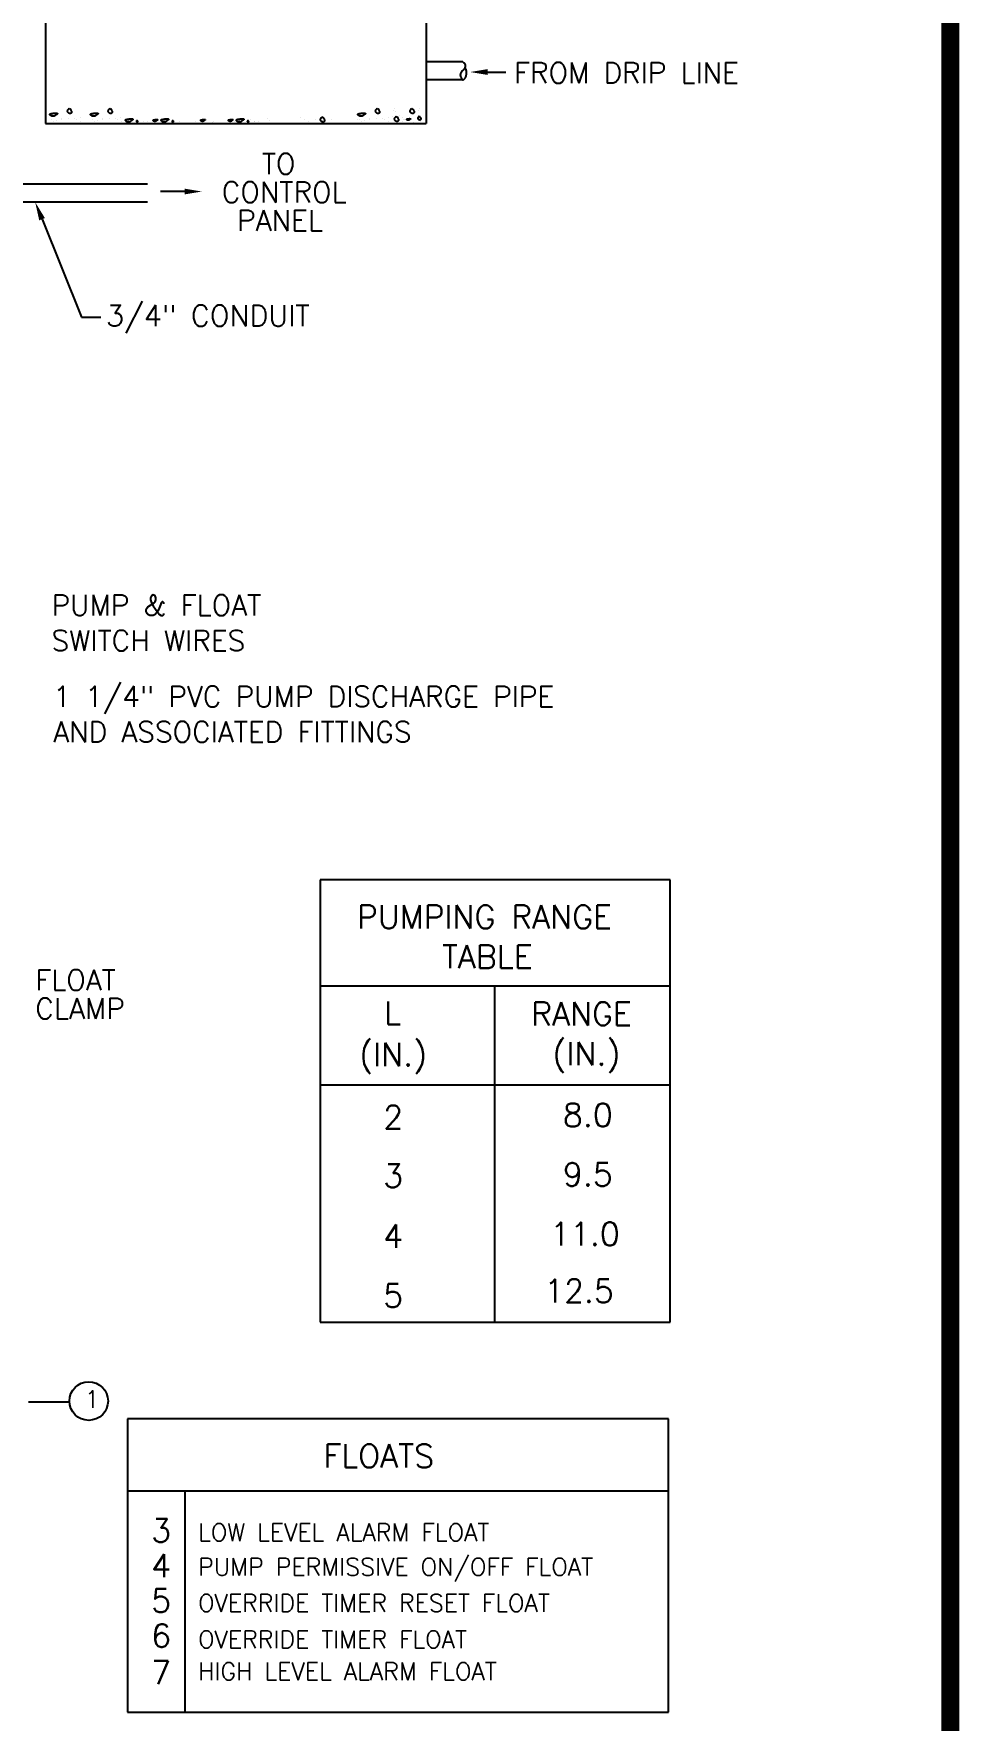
# Model space of a CAD drawing. Extents: x -283 to 170, y -177 to 25.
# Drawn here: x -156.87 to -151.9, y -16.84 to -7.78 of the extents above; entities that cross this region are included whole.
import ezdxf

# ---------------------------------------------------------------- set-up
doc = ezdxf.new("R2010")
doc.units = 0
doc.header["$LTSCALE"] = 0.125
doc.header["$MEASUREMENT"] = 0
doc.layers.get('0').update_dxf_attribs({"linetype": 'CONTINUOUS'})
doc.layers.add('REVISION_CIRCLES', color=2, linetype='CONTINUOUS')
doc.layers.add('TEXT', color=6, linetype='CONTINUOUS')
doc.styles.add('ROMANS', font='romans')
doc.styles.get("Standard").update_dxf_attribs({"font": 'simplex.shx', "height": 0.08})

msp = doc.modelspace()

# ---------------------------------------------------------------- linework, layer by layer
at = {"color": 7}
for p, q in [((-156.8059, -7.0613), (-156.8059, -8.2635)), ((-154.7631, -7.0613), (-154.7631, -8.2635)), ((-154.5674, -7.9327), (-154.7631, -7.9327)), ((-154.5674, -8.0297), (-154.7631, -8.0297)), ((-156.7193, -8.2382), (-156.7193, -8.2382)), ((-156.6837, -8.2379), (-156.6837, -8.2379)), ((-156.649, -8.2386), (-156.649, -8.2386)), ((-156.6209, -8.2296), (-156.6209, -8.2296)), ((-156.5014, -8.2382), (-156.5014, -8.2382)), ((-156.4657, -8.2379), (-156.4657, -8.2379)), ((-156.4311, -8.2386), (-156.4311, -8.2386)), ((-156.403, -8.2296), (-156.403, -8.2296)), ((-155.6176, -8.2362), (-155.6176, -8.2362)), ((-155.4386, -8.2325), (-155.4386, -8.2325)), ((-155.0663, -8.2382), (-155.0663, -8.2382)), ((-155.0306, -8.2379), (-155.0306, -8.2379)), ((-154.996, -8.2386), (-154.996, -8.2386)), ((-154.9679, -8.2296), (-154.9679, -8.2296)), ((-154.9439, -8.2265), (-154.9439, -8.2265)), ((-154.9403, -8.1959), (-154.9403, -8.1959)), ((-154.9335, -8.1836), (-154.9335, -8.1836)), ((-154.9274, -8.1976), (-154.9274, -8.1976)), ((-154.9063, -8.2215), (-154.9063, -8.2215)), ((-154.8923, -8.2341), (-154.8923, -8.2341)), ((-154.8041, -8.1959), (-154.8041, -8.1959)), ((-154.7973, -8.1836), (-154.7973, -8.1836)), ((-156.8059, -8.2635), (-154.7631, -8.2635)), ((-156.7738, -8.2431), (-156.7738, -8.2431)), ((-156.7632, -8.2548), (-156.7632, -8.2548)), ((-156.7453, -8.246), (-156.7453, -8.246)), ((-156.7212, -8.2428), (-156.7212, -8.2428)), ((-156.6388, -8.2422), (-156.6388, -8.2422)), ((-156.6194, -8.2546), (-156.6194, -8.2546)), ((-156.5558, -8.2431), (-156.5558, -8.2431)), ((-156.5453, -8.2548), (-156.5453, -8.2548)), ((-156.5273, -8.246), (-156.5273, -8.246)), ((-156.5033, -8.2428), (-156.5033, -8.2428)), ((-156.4209, -8.2422), (-156.4209, -8.2422)), ((-156.4014, -8.2546), (-156.4014, -8.2546)), ((-156.2787, -8.255), (-156.2787, -8.255)), ((-156.2591, -8.2548), (-156.2591, -8.2548)), ((-156.1645, -8.2564), (-156.1645, -8.2564)), ((-156.1578, -8.2535), (-156.1578, -8.2535)), ((-156.0874, -8.255), (-156.0874, -8.255)), ((-156.0037, -8.2548), (-156.0037, -8.2548)), ((-155.9091, -8.2564), (-155.9091, -8.2564)), ((-155.9024, -8.2535), (-155.9024, -8.2535)), ((-155.8107, -8.255), (-155.8107, -8.255)), ((-155.7911, -8.2548), (-155.7911, -8.2548)), ((-155.7842, -8.254), (-155.7842, -8.254)), ((-155.7652, -8.2562), (-155.7652, -8.2562)), ((-155.7605, -8.2564), (-155.7605, -8.2564)), ((-155.7539, -8.2535), (-155.7539, -8.2535)), ((-155.7236, -8.2495), (-155.7236, -8.2495)), ((-155.7049, -8.2435), (-155.7049, -8.2435)), ((-155.6855, -8.2559), (-155.6855, -8.2559)), ((-155.6834, -8.255), (-155.6834, -8.255)), ((-155.6638, -8.2548), (-155.6638, -8.2548)), ((-155.6027, -8.248), (-155.6027, -8.248)), ((-155.4173, -8.243), (-155.4173, -8.243)), ((-155.3978, -8.2554), (-155.3978, -8.2554)), ((-155.3598, -8.2441), (-155.3598, -8.2441)), ((-155.2735, -8.2427), (-155.2735, -8.2427)), ((-155.1296, -8.2424), (-155.1296, -8.2424)), ((-155.1207, -8.2431), (-155.1207, -8.2431)), ((-155.1102, -8.2548), (-155.1102, -8.2548)), ((-155.0922, -8.246), (-155.0922, -8.246)), ((-155.0682, -8.2428), (-155.0682, -8.2428)), ((-154.9858, -8.2422), (-154.9858, -8.2422)), ((-154.9663, -8.2546), (-154.9663, -8.2546)), ((-154.8925, -8.2551), (-154.8925, -8.2551)), ((-154.8838, -8.2419), (-154.8838, -8.2419)), ((-154.8774, -8.2425), (-154.8774, -8.2425)), ((-154.855, -8.2624), (-154.855, -8.2624)), ((-154.831, -8.2592), (-154.831, -8.2592)), ((-154.7934, -8.2543), (-154.7934, -8.2543)), ((-156.2588, -8.5894), (-157.5788, -8.5894)), ((-156.2588, -8.6864), (-157.5817, -8.6864))]:
    msp.add_line(p, q, dxfattribs=at)
at = {"const_width": 0.0962}
msp.add_lwpolyline([(-168.6413, -21.3816), (-168.6413, 0.8394), (-151.9506, 0.8394), (-151.9506, -21.3816)], close=True, dxfattribs=at)
at = {"color": 7}
for points in [[(-154.5674, -7.9327), (-154.5649, -7.9342), (-154.5626, -7.9361), (-154.5605, -7.9382), (-154.5587, -7.9406), (-154.5571, -7.9431), (-154.5559, -7.9458), (-154.5549, -7.9486), (-154.5544, -7.9515), (-154.5542, -7.9544), (-154.5544, -7.9573), (-154.5549, -7.9601), (-154.5557, -7.9629), (-154.5568, -7.9657), (-154.5581, -7.9684), (-154.5596, -7.9709), (-154.5613, -7.9734), (-154.5632, -7.9757), (-154.5652, -7.9779), (-154.5672, -7.9801), (-154.5693, -7.9822), (-154.5713, -7.9842), (-154.5732, -7.9863), (-154.5749, -7.9884), (-154.5764, -7.9906), (-154.5777, -7.9929), (-154.5788, -7.9953), (-154.5796, -7.9977), (-154.5801, -8.0002), (-154.5804, -8.0028), (-154.5804, -8.0054), (-154.5801, -8.008), (-154.5796, -8.0107), (-154.5789, -8.0133), (-154.5779, -8.016), (-154.5766, -8.0185), (-154.5752, -8.021), (-154.5735, -8.0234), (-154.5716, -8.0257), (-154.5696, -8.0278), (-154.5674, -8.0297)], [(-154.5674, -8.0297), (-154.5654, -8.0294), (-154.5635, -8.0288), (-154.5616, -8.0279), (-154.5598, -8.0267), (-154.558, -8.0252), (-154.5564, -8.0236), (-154.5549, -8.0217), (-154.5535, -8.0197), (-154.5523, -8.0176), (-154.5512, -8.0153), (-154.5502, -8.0129), (-154.5494, -8.0105), (-154.5487, -8.008), (-154.5482, -8.0055), (-154.5477, -8.0029), (-154.5474, -8.0004), (-154.5471, -7.9979), (-154.547, -7.9954), (-154.547, -7.993), (-154.547, -7.9906), (-154.5471, -7.9881), (-154.5473, -7.9857), (-154.5476, -7.9833), (-154.5479, -7.9808), (-154.5482, -7.9783), (-154.5487, -7.9758), (-154.5494, -7.9732), (-154.5505, -7.9703), (-154.5521, -7.9673), (-154.5543, -7.9639), (-154.5555, -7.9624)]]:
    msp.add_lwpolyline(points, dxfattribs=at)
msp.add_circle((-156.5745, -15.1228), 0.1036, dxfattribs=at)
at = {"layer": 'REVISION_CIRCLES', "color": 7}
for p, q in [((-156.8252, -8.7781), (-156.6138, -9.3043)), ((-156.6138, -9.3043), (-156.5094, -9.3043))]:
    msp.add_line(p, q, dxfattribs=at)
msp.add_solid([(-156.8404, -8.7842), (-156.8099, -8.772), (-156.862, -8.6864)], dxfattribs=at)
at = {"layer": 'TEXT', "color": 7}
for p, q in [((-154.4337, -7.988), (-154.3363, -7.988)), ((-156.0605, -8.6295), (-156.1886, -8.6295)), ((-155.3319, -12.3251), (-155.3319, -14.7)), ((-153.4543, -12.3251), (-155.3319, -12.3251)), ((-153.4543, -14.7), (-153.4543, -12.3251)), ((-155.3319, -12.8942), (-153.4543, -12.8942)), ((-154.3977, -12.8942), (-154.3977, -14.7)), ((-155.3319, -13.4252), (-153.4543, -13.4252)), ((-155.3319, -14.7), (-153.4543, -14.7)), ((-156.8983, -15.1269), (-156.6774, -15.1269)), ((-153.4636, -15.2187), (-156.3662, -15.2187)), ((-156.3662, -15.2187), (-156.3662, -16.7919)), ((-153.4636, -16.7919), (-153.4636, -15.2187)), ((-156.3662, -15.6051), (-153.4636, -15.6051)), ((-156.0593, -15.6051), (-156.0593, -16.7919)), ((-156.3662, -16.7919), (-153.4636, -16.7919))]:
    msp.add_line(p, q, dxfattribs=at)
for points in [[(-156.7525, -8.2083), (-156.7505, -8.2083), (-156.7487, -8.2085), (-156.747, -8.2088), (-156.7456, -8.2091), (-156.7443, -8.2096), (-156.7434, -8.2101), (-156.7428, -8.2107), (-156.7425, -8.2113), (-156.7426, -8.212), (-156.7431, -8.2127), (-156.7438, -8.2134), (-156.7447, -8.2142), (-156.7458, -8.2151), (-156.7471, -8.2159), (-156.7484, -8.2168), (-156.7497, -8.2178), (-156.751, -8.2188), (-156.7522, -8.2198), (-156.7535, -8.2208), (-156.7548, -8.2218), (-156.7562, -8.2227), (-156.7577, -8.2235), (-156.7593, -8.2242), (-156.761, -8.2247), (-156.7628, -8.2251), (-156.7648, -8.2254), (-156.7669, -8.2255), (-156.769, -8.2254), (-156.771, -8.2251), (-156.7731, -8.2246), (-156.775, -8.224), (-156.7768, -8.2232), (-156.7784, -8.2222), (-156.7798, -8.2211), (-156.781, -8.2199), (-156.7819, -8.2187), (-156.7826, -8.2174), (-156.7829, -8.2162), (-156.783, -8.2151), (-156.7827, -8.2141), (-156.782, -8.2133), (-156.781, -8.2126), (-156.7797, -8.2121), (-156.7782, -8.2117), (-156.7764, -8.2113), (-156.7745, -8.211), (-156.7724, -8.2107), (-156.7703, -8.2104), (-156.7681, -8.2101), (-156.7658, -8.2097), (-156.7635, -8.2094), (-156.7612, -8.209), (-156.759, -8.2087), (-156.7567, -8.2085), (-156.7546, -8.2083)], [(-156.5346, -8.2083), (-156.5326, -8.2083), (-156.5308, -8.2085), (-156.5291, -8.2088), (-156.5276, -8.2091), (-156.5264, -8.2096), (-156.5255, -8.2101), (-156.5249, -8.2107), (-156.5246, -8.2113), (-156.5247, -8.212), (-156.5251, -8.2127), (-156.5259, -8.2134), (-156.5268, -8.2142), (-156.5279, -8.2151), (-156.5291, -8.2159), (-156.5304, -8.2168), (-156.5318, -8.2178), (-156.533, -8.2188), (-156.5343, -8.2198), (-156.5356, -8.2208), (-156.5369, -8.2218), (-156.5383, -8.2227), (-156.5398, -8.2235), (-156.5413, -8.2242), (-156.543, -8.2247), (-156.5449, -8.2251), (-156.5469, -8.2254), (-156.5489, -8.2255), (-156.551, -8.2254), (-156.5531, -8.2251), (-156.5551, -8.2246), (-156.5571, -8.224), (-156.5589, -8.2232), (-156.5605, -8.2222), (-156.5619, -8.2211), (-156.5631, -8.2199), (-156.564, -8.2187), (-156.5646, -8.2174), (-156.565, -8.2162), (-156.565, -8.2151), (-156.5647, -8.2141), (-156.5641, -8.2133), (-156.5631, -8.2126), (-156.5618, -8.2121), (-156.5603, -8.2117), (-156.5585, -8.2113), (-156.5566, -8.211), (-156.5545, -8.2107), (-156.5524, -8.2104), (-156.5501, -8.2101), (-156.5479, -8.2097), (-156.5456, -8.2094), (-156.5433, -8.209), (-156.541, -8.2087), (-156.5388, -8.2085), (-156.5367, -8.2083)], [(-156.3469, -8.2389), (-156.3449, -8.239), (-156.3431, -8.2392), (-156.3414, -8.2394), (-156.3399, -8.2398), (-156.3387, -8.2403), (-156.3378, -8.2408), (-156.3372, -8.2413), (-156.3369, -8.242), (-156.337, -8.2426), (-156.3374, -8.2434), (-156.3382, -8.2441), (-156.3391, -8.2449), (-156.3402, -8.2457), (-156.3414, -8.2466), (-156.3427, -8.2475), (-156.3441, -8.2485), (-156.3453, -8.2495), (-156.3466, -8.2505), (-156.3479, -8.2515), (-156.3492, -8.2524), (-156.3506, -8.2533), (-156.352, -8.2541), (-156.3536, -8.2549), (-156.3553, -8.2554), (-156.3572, -8.2558), (-156.3592, -8.2561), (-156.3612, -8.2561), (-156.3633, -8.256), (-156.3654, -8.2558), (-156.3674, -8.2553), (-156.3694, -8.2547), (-156.3712, -8.2539), (-156.3728, -8.2529), (-156.3742, -8.2518), (-156.3754, -8.2506), (-156.3763, -8.2493), (-156.3769, -8.2481), (-156.3773, -8.2469), (-156.3773, -8.2458), (-156.377, -8.2448), (-156.3764, -8.244), (-156.3754, -8.2433), (-156.3741, -8.2428), (-156.3725, -8.2424), (-156.3708, -8.242), (-156.3689, -8.2417), (-156.3668, -8.2414), (-156.3647, -8.2411), (-156.3624, -8.2408), (-156.3602, -8.2404), (-156.3579, -8.24), (-156.3556, -8.2397), (-156.3533, -8.2394), (-156.3511, -8.2392), (-156.349, -8.239)], [(-156.1555, -8.2389), (-156.1535, -8.239), (-156.1517, -8.2392), (-156.15, -8.2394), (-156.1486, -8.2398), (-156.1474, -8.2403), (-156.1464, -8.2408), (-156.1458, -8.2413), (-156.1455, -8.242), (-156.1457, -8.2426), (-156.1461, -8.2434), (-156.1468, -8.2441), (-156.1477, -8.2449), (-156.1489, -8.2457), (-156.1501, -8.2466), (-156.1514, -8.2475), (-156.1527, -8.2485), (-156.154, -8.2495), (-156.1553, -8.2505), (-156.1565, -8.2515), (-156.1579, -8.2524), (-156.1592, -8.2533), (-156.1607, -8.2541), (-156.1623, -8.2549), (-156.164, -8.2554), (-156.1658, -8.2558), (-156.1678, -8.2561), (-156.1699, -8.2561), (-156.172, -8.256), (-156.1741, -8.2558), (-156.1761, -8.2553), (-156.178, -8.2547), (-156.1798, -8.2539), (-156.1814, -8.2529), (-156.1828, -8.2518), (-156.184, -8.2506), (-156.1849, -8.2493), (-156.1856, -8.2481), (-156.1859, -8.2469), (-156.186, -8.2458), (-156.1857, -8.2448), (-156.185, -8.244), (-156.184, -8.2433), (-156.1827, -8.2428), (-156.1812, -8.2424), (-156.1795, -8.242), (-156.1775, -8.2417), (-156.1755, -8.2414), (-156.1733, -8.2411), (-156.1711, -8.2408), (-156.1688, -8.2404), (-156.1665, -8.24), (-156.1643, -8.2397), (-156.162, -8.2394), (-156.1598, -8.2392), (-156.1576, -8.239)], [(-155.7516, -8.2389), (-155.7496, -8.239), (-155.7478, -8.2392), (-155.7461, -8.2394), (-155.7446, -8.2398), (-155.7434, -8.2403), (-155.7425, -8.2408), (-155.7419, -8.2413), (-155.7416, -8.242), (-155.7417, -8.2426), (-155.7421, -8.2434), (-155.7428, -8.2441), (-155.7438, -8.2449), (-155.7449, -8.2457), (-155.7461, -8.2466), (-155.7474, -8.2475), (-155.7487, -8.2485), (-155.75, -8.2495), (-155.7513, -8.2505), (-155.7526, -8.2515), (-155.7539, -8.2524), (-155.7553, -8.2533), (-155.7567, -8.2541), (-155.7583, -8.2549), (-155.76, -8.2554), (-155.7619, -8.2558), (-155.7639, -8.2561), (-155.7659, -8.2561), (-155.768, -8.256), (-155.7701, -8.2558), (-155.7721, -8.2553), (-155.7741, -8.2547), (-155.7759, -8.2539), (-155.7775, -8.2529), (-155.7789, -8.2518), (-155.7801, -8.2506), (-155.781, -8.2493), (-155.7816, -8.2481), (-155.782, -8.2469), (-155.782, -8.2458), (-155.7817, -8.2448), (-155.7811, -8.244), (-155.7801, -8.2433), (-155.7788, -8.2428), (-155.7772, -8.2424), (-155.7755, -8.242), (-155.7736, -8.2417), (-155.7715, -8.2414), (-155.7694, -8.2411), (-155.7671, -8.2408), (-155.7649, -8.2404), (-155.7626, -8.24), (-155.7603, -8.2397), (-155.758, -8.2394), (-155.7558, -8.2392), (-155.7537, -8.239)], [(-155.0995, -8.2083), (-155.0975, -8.2083), (-155.0957, -8.2085), (-155.094, -8.2088), (-155.0925, -8.2091), (-155.0913, -8.2096), (-155.0904, -8.2101), (-155.0898, -8.2107), (-155.0895, -8.2113), (-155.0896, -8.212), (-155.09, -8.2127), (-155.0907, -8.2134), (-155.0917, -8.2142), (-155.0928, -8.2151), (-155.094, -8.2159), (-155.0953, -8.2168), (-155.0967, -8.2178), (-155.0979, -8.2188), (-155.0992, -8.2198), (-155.1005, -8.2208), (-155.1018, -8.2218), (-155.1032, -8.2227), (-155.1046, -8.2235), (-155.1062, -8.2242), (-155.1079, -8.2247), (-155.1098, -8.2251), (-155.1118, -8.2254), (-155.1138, -8.2255), (-155.1159, -8.2254), (-155.118, -8.2251), (-155.12, -8.2246), (-155.122, -8.224), (-155.1238, -8.2232), (-155.1254, -8.2222), (-155.1268, -8.2211), (-155.128, -8.2199), (-155.1289, -8.2187), (-155.1295, -8.2174), (-155.1299, -8.2162), (-155.1299, -8.2151), (-155.1296, -8.2141), (-155.129, -8.2133), (-155.128, -8.2126), (-155.1267, -8.2121), (-155.1251, -8.2117), (-155.1234, -8.2113), (-155.1215, -8.211), (-155.1194, -8.2107), (-155.1173, -8.2104), (-155.115, -8.2101), (-155.1128, -8.2097), (-155.1105, -8.2094), (-155.1082, -8.209), (-155.1059, -8.2087), (-155.1037, -8.2085), (-155.1016, -8.2083)], [(-154.8526, -8.2382), (-154.8516, -8.2382), (-154.8507, -8.2383), (-154.8498, -8.2384), (-154.8491, -8.2386), (-154.8485, -8.2388), (-154.848, -8.2391), (-154.8477, -8.2394), (-154.8476, -8.2397), (-154.8476, -8.24), (-154.8479, -8.2404), (-154.8482, -8.2408), (-154.8487, -8.2412), (-154.8492, -8.2416), (-154.8499, -8.242), (-154.8505, -8.2425), (-154.8512, -8.2429), (-154.8518, -8.2434), (-154.8524, -8.2439), (-154.8531, -8.2444), (-154.8537, -8.2449), (-154.8544, -8.2454), (-154.8552, -8.2458), (-154.856, -8.2461), (-154.8568, -8.2464), (-154.8577, -8.2466), (-154.8587, -8.2467), (-154.8598, -8.2468), (-154.8608, -8.2467), (-154.8618, -8.2466), (-154.8629, -8.2464), (-154.8638, -8.2461), (-154.8647, -8.2457), (-154.8655, -8.2452), (-154.8662, -8.2446), (-154.8668, -8.244), (-154.8673, -8.2434), (-154.8676, -8.2428), (-154.8678, -8.2422), (-154.8678, -8.2416), (-154.8677, -8.2411), (-154.8673, -8.2407), (-154.8668, -8.2404), (-154.8662, -8.2401), (-154.8654, -8.2399), (-154.8645, -8.2397), (-154.8636, -8.2396), (-154.8626, -8.2394), (-154.8615, -8.2393), (-154.8604, -8.2391), (-154.8592, -8.2389), (-154.8581, -8.2387), (-154.8569, -8.2386), (-154.8558, -8.2384), (-154.8547, -8.2383), (-154.8536, -8.2382)], [(-156.2106, -8.2426), (-156.2094, -8.2426), (-156.2083, -8.2427), (-156.2073, -8.2429), (-156.2064, -8.2431), (-156.2057, -8.2434), (-156.2051, -8.2437), (-156.2047, -8.244), (-156.2046, -8.2444), (-156.2046, -8.2448), (-156.2049, -8.2452), (-156.2053, -8.2457), (-156.2059, -8.2462), (-156.2066, -8.2467), (-156.2073, -8.2472), (-156.2081, -8.2477), (-156.2089, -8.2483), (-156.2097, -8.2489), (-156.2104, -8.2495), (-156.2112, -8.2501), (-156.212, -8.2507), (-156.2128, -8.2512), (-156.2137, -8.2517), (-156.2146, -8.2521), (-156.2156, -8.2525), (-156.2168, -8.2527), (-156.218, -8.2529), (-156.2192, -8.2529), (-156.2204, -8.2528), (-156.2217, -8.2527), (-156.2229, -8.2524), (-156.2241, -8.252), (-156.2251, -8.2516), (-156.2261, -8.251), (-156.227, -8.2503), (-156.2277, -8.2496), (-156.2282, -8.2488), (-156.2286, -8.2481), (-156.2288, -8.2473), (-156.2288, -8.2467), (-156.2287, -8.2461), (-156.2283, -8.2456), (-156.2277, -8.2452), (-156.2269, -8.2449), (-156.226, -8.2446), (-156.2249, -8.2444), (-156.2238, -8.2442), (-156.2225, -8.2441), (-156.2212, -8.2439), (-156.2199, -8.2437), (-156.2186, -8.2435), (-156.2172, -8.2432), (-156.2158, -8.243), (-156.2145, -8.2429), (-156.2131, -8.2427), (-156.2118, -8.2426)], [(-155.9551, -8.2426), (-155.954, -8.2426), (-155.9529, -8.2427), (-155.9519, -8.2429), (-155.951, -8.2431), (-155.9503, -8.2434), (-155.9497, -8.2437), (-155.9493, -8.244), (-155.9492, -8.2444), (-155.9492, -8.2448), (-155.9495, -8.2452), (-155.9499, -8.2457), (-155.9505, -8.2462), (-155.9511, -8.2467), (-155.9519, -8.2472), (-155.9527, -8.2477), (-155.9535, -8.2483), (-155.9542, -8.2489), (-155.955, -8.2495), (-155.9558, -8.2501), (-155.9565, -8.2507), (-155.9574, -8.2512), (-155.9583, -8.2517), (-155.9592, -8.2521), (-155.9602, -8.2525), (-155.9613, -8.2527), (-155.9625, -8.2529), (-155.9638, -8.2529), (-155.965, -8.2528), (-155.9663, -8.2527), (-155.9675, -8.2524), (-155.9686, -8.252), (-155.9697, -8.2516), (-155.9707, -8.251), (-155.9715, -8.2503), (-155.9722, -8.2496), (-155.9728, -8.2488), (-155.9732, -8.2481), (-155.9734, -8.2473), (-155.9734, -8.2467), (-155.9732, -8.2461), (-155.9728, -8.2456), (-155.9722, -8.2452), (-155.9715, -8.2449), (-155.9706, -8.2446), (-155.9695, -8.2444), (-155.9684, -8.2442), (-155.9671, -8.2441), (-155.9658, -8.2439), (-155.9645, -8.2437), (-155.9631, -8.2435), (-155.9618, -8.2432), (-155.9604, -8.243), (-155.959, -8.2429), (-155.9577, -8.2427), (-155.9564, -8.2426)], [(-155.8066, -8.2426), (-155.8054, -8.2426), (-155.8043, -8.2427), (-155.8033, -8.2429), (-155.8025, -8.2431), (-155.8017, -8.2434), (-155.8012, -8.2437), (-155.8008, -8.244), (-155.8006, -8.2444), (-155.8007, -8.2448), (-155.801, -8.2452), (-155.8014, -8.2457), (-155.8019, -8.2462), (-155.8026, -8.2467), (-155.8034, -8.2472), (-155.8041, -8.2477), (-155.8049, -8.2483), (-155.8057, -8.2489), (-155.8065, -8.2495), (-155.8072, -8.2501), (-155.808, -8.2507), (-155.8088, -8.2512), (-155.8097, -8.2517), (-155.8107, -8.2521), (-155.8117, -8.2525), (-155.8128, -8.2527), (-155.814, -8.2529), (-155.8152, -8.2529), (-155.8165, -8.2528), (-155.8177, -8.2527), (-155.819, -8.2524), (-155.8201, -8.252), (-155.8212, -8.2516), (-155.8222, -8.251), (-155.823, -8.2503), (-155.8237, -8.2496), (-155.8243, -8.2488), (-155.8247, -8.2481), (-155.8249, -8.2473), (-155.8249, -8.2467), (-155.8247, -8.2461), (-155.8243, -8.2456), (-155.8237, -8.2452), (-155.8229, -8.2449), (-155.822, -8.2446), (-155.821, -8.2444), (-155.8198, -8.2442), (-155.8186, -8.2441), (-155.8173, -8.2439), (-155.816, -8.2437), (-155.8146, -8.2435), (-155.8132, -8.2432), (-155.8119, -8.243), (-155.8105, -8.2429), (-155.8092, -8.2427), (-155.8079, -8.2426)]]:
    msp.add_lwpolyline(points, close=True, dxfattribs=at)
for points in [[(-156.6798, -8.1848), (-156.6833, -8.1876), (-156.6859, -8.1901), (-156.6878, -8.1924), (-156.689, -8.1944), (-156.6896, -8.1963), (-156.6898, -8.198), (-156.6895, -8.1995), (-156.6888, -8.201), (-156.6879, -8.2024), (-156.6868, -8.2037), (-156.6855, -8.2049), (-156.684, -8.2059), (-156.6824, -8.2069), (-156.6807, -8.2077), (-156.6789, -8.2083), (-156.677, -8.2087), (-156.6751, -8.2089), (-156.6733, -8.2089), (-156.6715, -8.2087), (-156.6699, -8.2083), (-156.6683, -8.2076), (-156.667, -8.2067), (-156.666, -8.2055), (-156.6652, -8.204), (-156.6648, -8.2023), (-156.6648, -8.2003), (-156.6653, -8.1981), (-156.6664, -8.1956), (-156.6682, -8.1929), (-156.6707, -8.19), (-156.6742, -8.1869), (-156.6785, -8.1835)], [(-156.4619, -8.1848), (-156.4654, -8.1876), (-156.468, -8.1901), (-156.4699, -8.1924), (-156.4711, -8.1944), (-156.4717, -8.1963), (-156.4718, -8.198), (-156.4716, -8.1995), (-156.4709, -8.201), (-156.47, -8.2024), (-156.4689, -8.2037), (-156.4676, -8.2049), (-156.4661, -8.2059), (-156.4645, -8.2069), (-156.4628, -8.2077), (-156.461, -8.2083), (-156.4591, -8.2087), (-156.4572, -8.2089), (-156.4554, -8.2089), (-156.4536, -8.2087), (-156.4519, -8.2083), (-156.4504, -8.2076), (-156.4491, -8.2067), (-156.448, -8.2055), (-156.4473, -8.204), (-156.4469, -8.2023), (-156.4468, -8.2003), (-156.4474, -8.1981), (-156.4485, -8.1956), (-156.4502, -8.1929), (-156.4528, -8.19), (-156.4562, -8.1869), (-156.4606, -8.1835)], [(-155.3222, -8.2304), (-155.3257, -8.2332), (-155.3283, -8.2357), (-155.3302, -8.2379), (-155.3314, -8.24), (-155.332, -8.2418), (-155.3322, -8.2435), (-155.3319, -8.2451), (-155.3312, -8.2465), (-155.3303, -8.2479), (-155.3292, -8.2492), (-155.3279, -8.2504), (-155.3264, -8.2515), (-155.3248, -8.2524), (-155.3231, -8.2532), (-155.3213, -8.2538), (-155.3194, -8.2542), (-155.3175, -8.2544), (-155.3157, -8.2545), (-155.3139, -8.2542), (-155.3122, -8.2538), (-155.3107, -8.2531), (-155.3094, -8.2522), (-155.3084, -8.251), (-155.3076, -8.2496), (-155.3072, -8.2478), (-155.3072, -8.2459), (-155.3077, -8.2436), (-155.3088, -8.2411), (-155.3106, -8.2384), (-155.3131, -8.2355), (-155.3166, -8.2324), (-155.3209, -8.2291)], [(-155.0268, -8.1848), (-155.0303, -8.1876), (-155.0329, -8.1901), (-155.0348, -8.1924), (-155.036, -8.1944), (-155.0366, -8.1963), (-155.0367, -8.198), (-155.0364, -8.1995), (-155.0358, -8.201), (-155.0349, -8.2024), (-155.0338, -8.2037), (-155.0325, -8.2049), (-155.031, -8.2059), (-155.0294, -8.2069), (-155.0277, -8.2077), (-155.0258, -8.2083), (-155.024, -8.2087), (-155.0221, -8.2089), (-155.0203, -8.2089), (-155.0185, -8.2087), (-155.0168, -8.2083), (-155.0153, -8.2076), (-155.014, -8.2067), (-155.0129, -8.2055), (-155.0122, -8.204), (-155.0117, -8.2023), (-155.0117, -8.2003), (-155.0122, -8.1981), (-155.0133, -8.1956), (-155.0151, -8.1929), (-155.0177, -8.19), (-155.0211, -8.1869), (-155.0255, -8.1835)], [(-154.9253, -8.2278), (-154.9288, -8.2305), (-154.9314, -8.2331), (-154.9333, -8.2353), (-154.9345, -8.2373), (-154.9351, -8.2392), (-154.9352, -8.2409), (-154.9349, -8.2425), (-154.9343, -8.2439), (-154.9334, -8.2453), (-154.9323, -8.2466), (-154.931, -8.2478), (-154.9295, -8.2489), (-154.9279, -8.2498), (-154.9261, -8.2506), (-154.9243, -8.2512), (-154.9225, -8.2516), (-154.9206, -8.2518), (-154.9188, -8.2519), (-154.917, -8.2516), (-154.9153, -8.2512), (-154.9138, -8.2505), (-154.9125, -8.2496), (-154.9114, -8.2484), (-154.9107, -8.247), (-154.9102, -8.2452), (-154.9102, -8.2433), (-154.9107, -8.241), (-154.9118, -8.2385), (-154.9136, -8.2358), (-154.9162, -8.2329), (-154.9196, -8.2298), (-154.924, -8.2265)], [(-154.8417, -8.1848), (-154.8451, -8.1876), (-154.8478, -8.1901), (-154.8496, -8.1924), (-154.8509, -8.1944), (-154.8515, -8.1963), (-154.8516, -8.198), (-154.8513, -8.1995), (-154.8507, -8.201), (-154.8498, -8.2024), (-154.8487, -8.2037), (-154.8474, -8.2049), (-154.8459, -8.2059), (-154.8443, -8.2069), (-154.8425, -8.2077), (-154.8407, -8.2083), (-154.8389, -8.2087), (-154.837, -8.2089), (-154.8351, -8.2089), (-154.8334, -8.2087), (-154.8317, -8.2083), (-154.8302, -8.2076), (-154.8289, -8.2067), (-154.8278, -8.2055), (-154.827, -8.204), (-154.8266, -8.2023), (-154.8266, -8.2003), (-154.8271, -8.1981), (-154.8282, -8.1956), (-154.83, -8.1929), (-154.8326, -8.19), (-154.836, -8.1869), (-154.8404, -8.1835)], [(-154.8015, -8.2272), (-154.804, -8.2292), (-154.8058, -8.2309), (-154.8071, -8.2325), (-154.808, -8.234), (-154.8084, -8.2353), (-154.8085, -8.2364), (-154.8083, -8.2375), (-154.8078, -8.2386), (-154.8072, -8.2395), (-154.8064, -8.2404), (-154.8055, -8.2413), (-154.8045, -8.242), (-154.8033, -8.2427), (-154.8021, -8.2432), (-154.8009, -8.2436), (-154.7996, -8.2439), (-154.7983, -8.2441), (-154.797, -8.2441), (-154.7957, -8.244), (-154.7945, -8.2436), (-154.7935, -8.2432), (-154.7926, -8.2425), (-154.7918, -8.2417), (-154.7913, -8.2407), (-154.791, -8.2395), (-154.791, -8.2381), (-154.7913, -8.2365), (-154.7921, -8.2348), (-154.7934, -8.2329), (-154.7952, -8.2309), (-154.7976, -8.2287), (-154.8006, -8.2263)], [(-156.3157, -8.249), (-156.3168, -8.2498), (-156.3176, -8.2505), (-156.3181, -8.2512), (-156.3185, -8.2518), (-156.3187, -8.2524), (-156.3187, -8.2529), (-156.3186, -8.2534), (-156.3184, -8.2538), (-156.3182, -8.2542), (-156.3178, -8.2546), (-156.3174, -8.255), (-156.317, -8.2553), (-156.3165, -8.2556), (-156.316, -8.2558), (-156.3154, -8.256), (-156.3149, -8.2561), (-156.3143, -8.2562), (-156.3138, -8.2562), (-156.3132, -8.2561), (-156.3127, -8.256), (-156.3123, -8.2558), (-156.3119, -8.2555), (-156.3116, -8.2551), (-156.3113, -8.2547), (-156.3112, -8.2542), (-156.3112, -8.2536), (-156.3114, -8.2529), (-156.3117, -8.2522), (-156.3122, -8.2514), (-156.313, -8.2505), (-156.314, -8.2496), (-156.3153, -8.2486)], [(-156.1244, -8.249), (-156.1254, -8.2498), (-156.1262, -8.2505), (-156.1268, -8.2512), (-156.1271, -8.2518), (-156.1273, -8.2524), (-156.1274, -8.2529), (-156.1273, -8.2534), (-156.1271, -8.2538), (-156.1268, -8.2542), (-156.1265, -8.2546), (-156.1261, -8.255), (-156.1256, -8.2553), (-156.1251, -8.2556), (-156.1246, -8.2558), (-156.1241, -8.256), (-156.1235, -8.2561), (-156.123, -8.2562), (-156.1224, -8.2562), (-156.1219, -8.2561), (-156.1214, -8.256), (-156.1209, -8.2558), (-156.1205, -8.2555), (-156.1202, -8.2551), (-156.12, -8.2547), (-156.1199, -8.2542), (-156.1199, -8.2536), (-156.12, -8.2529), (-156.1203, -8.2522), (-156.1209, -8.2514), (-156.1216, -8.2505), (-156.1227, -8.2496), (-156.124, -8.2486)], [(-155.7204, -8.249), (-155.7215, -8.2498), (-155.7222, -8.2505), (-155.7228, -8.2512), (-155.7232, -8.2518), (-155.7234, -8.2524), (-155.7234, -8.2529), (-155.7233, -8.2534), (-155.7231, -8.2538), (-155.7229, -8.2542), (-155.7225, -8.2546), (-155.7221, -8.255), (-155.7217, -8.2553), (-155.7212, -8.2556), (-155.7207, -8.2558), (-155.7201, -8.256), (-155.7196, -8.2561), (-155.719, -8.2562), (-155.7185, -8.2562), (-155.7179, -8.2561), (-155.7174, -8.256), (-155.717, -8.2558), (-155.7166, -8.2555), (-155.7163, -8.2551), (-155.716, -8.2547), (-155.7159, -8.2542), (-155.7159, -8.2536), (-155.7161, -8.2529), (-155.7164, -8.2522), (-155.7169, -8.2514), (-155.7177, -8.2505), (-155.7187, -8.2496), (-155.72, -8.2486)]]:
    msp.add_lwpolyline(points, dxfattribs=at)
for points in [[(-154.4337, -8.0035), (-154.4337, -7.9724), (-154.5268, -7.988)], [(-156.0605, -8.614), (-156.0605, -8.6451), (-155.9674, -8.6295)]]:
    msp.add_solid(points, dxfattribs=at)

# ---------------------------------------------------------------- texts
at = {"layer": 'REVISION_CIRCLES', "color": 7, "style": 'ROMANS'}
msp.add_text('3/4" CONDUIT', height=0.112907, dxfattribs=at).set_placement((-156.4816, -9.3521))
at = {"layer": 'TEXT', "color": 7}
for s, height, p in [('FROM DRIP LINE', 0.110846, (-154.2918, -8.0469)), ('TO', 0.11085, (-155.6456, -8.5357)), ('CONTROL', 0.11085, (-155.8606, -8.6878)), ('PANEL', 0.11085, (-155.7784, -8.8399)), ('PUMP & FLOAT ', 0.110846, (-156.7746, -10.906)), ('SWITCH WIRES', 0.110846, (-156.7746, -11.096)), ('1 1/4" PVC PUMP DISCHARGE PIPE', 0.110846, (-156.7655, -11.396)), ('AND ASSOCIATED FITTINGS', 0.110846, (-156.7655, -11.586)), ('PUMPING RANGE ', 0.124699, (-155.1347, -12.5857)), ('TABLE', 0.1247, (-154.6783, -12.7995)), ('FLOAT', 0.11085, (-156.8612, -12.9177)), ('CLAMP', 0.11085, (-156.8612, -13.0713)), ('L', 0.1247, (-154.989, -13.1015)), ('RANGE', 0.1247, (-154.1994, -13.1061)), ('(IN.)', 0.1247, (-155.1222, -13.3244)), ('(IN.)', 0.1247, (-154.0847, -13.3199)), ('2', 0.1247, (-154.9936, -13.6609)), ('8.0', 0.1247, (-154.0294, -13.6491)), ('3', 0.1247, (-154.9936, -13.9756)), ('9.5', 0.1247, (-154.0294, -13.9684)), ('4', 0.1247, (-154.9936, -14.2995)), ('11.0', 0.1247, (-154.0983, -14.2877)), ('12.5', 0.1247, (-154.1304, -14.5933)), ('5', 0.1247, (-154.9936, -14.6188)), ('1', 0.0924, (-156.5965, -15.1591)), ('FLOATS', 0.1247, (-155.3148, -15.4793)), ('3', 0.1247, (-156.2399, -15.8797)), ('LOW LEVEL ALARM FLOAT', 0.093524, (-155.9875, -15.8739)), ('4', 0.1247, (-156.2399, -16.0684)), ('PUMP PERMISSIVE ON/OFF FLOAT ', 0.093524, (-155.9875, -16.0593)), ('5', 0.1247, (-156.2399, -16.2557)), ('OVERRIDE TIMER RESET FLOAT', 0.093524, (-155.9875, -16.2533)), ('6', 0.1247, (-156.2399, -16.4445)), ('OVERRIDE TIMER FLOAT', 0.093524, (-155.9875, -16.4488)), ('7', 0.1247, (-156.2399, -16.6426)), ('HIGH LEVEL ALARM FLOAT ', 0.093524, (-155.9875, -16.6201))]:
    msp.add_text(s, height=height, dxfattribs=at).set_placement(p)

doc.saveas('drawing.dxf')
